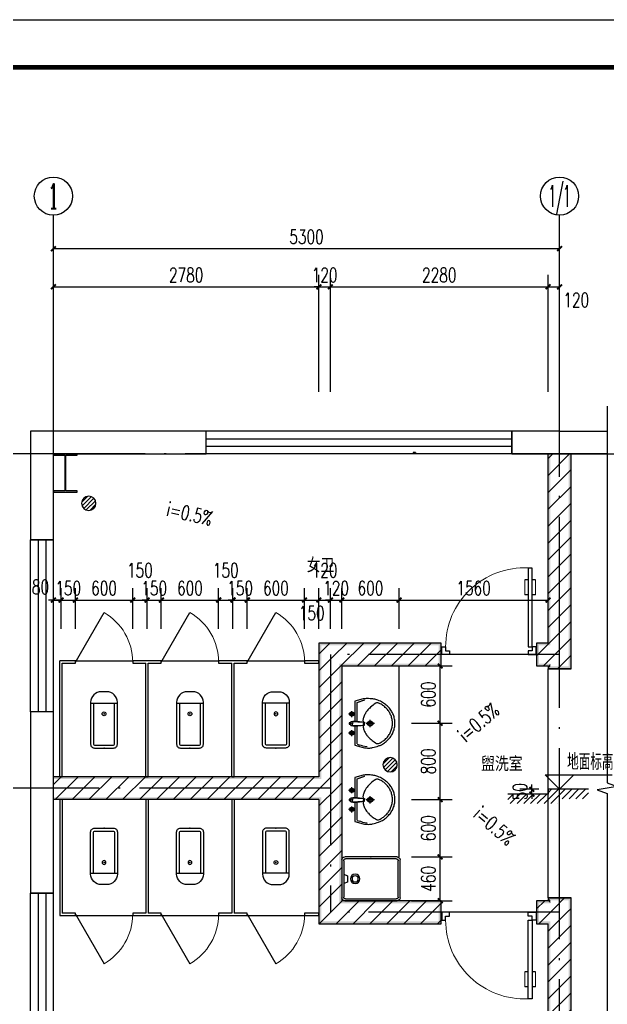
# Model space of a CAD drawing. Extents: x 170967 to 297117, y -33682 to 593582.
# Drawn here: x 256891 to 275350, y 67817 to 98752 of the extents above; entities that cross this region are included whole.
import ezdxf
from ezdxf.enums import TextEntityAlignment as Align

# ---------------------------------------------------------------- set-up
doc = ezdxf.new("R2010")
doc.units = 0
doc.header["$LTSCALE"] = 1000
doc.header["$MEASUREMENT"] = 0
doc.linetypes.add('DASH', pattern=[0.35, 0.25, -0.1])
doc.linetypes.add('DOTE', pattern=[2.42, 2, -0.2, 0.02, -0.2])
doc.layers.get('Defpoints').update_dxf_attribs({"color": 250})
for name, color, linetype in [('0 - 梁柱', 3, 'Continuous'), ('0-建筑立面', 255, 'Continuous'), ('AXIS', 171, 'Continuous'), ('AXIS_TEXT', 7, 'Continuous'), ('DIM_ELEV', 171, 'Continuous'), ('DIM_SYMB', 171, 'Continuous'), ('DOTE', 14, 'DOTE'), ('LATRINE', 6, 'Continuous'), ('LVTRY', 6, 'Continuous'), ('PUB_DIM', 171, 'Continuous'), ('PUB_HATCH', 8, 'Continuous'), ('PUB_TEXT', 7, 'Continuous'), ('PUB_WALL', 9, 'Continuous'), ('TK', 4, 'Continuous'), ('WALL', 9, 'Continuous'), ('WALL-PARAPET', 6, 'Continuous'), ('WINDOW', 140, 'Continuous'), ('填充', 8, 'Continuous')]:
    doc.layers.add(name, color=color, linetype=linetype)
doc.styles.add('_TCH_AXIS', font='COMPLEX', dxfattribs={"bigfont": 'GBCBIG'})
doc.styles.add('_TCH_DIM', font='SIMPLEX', dxfattribs={"bigfont": 'GBCBIG'})
doc.styles.add('_TCH_DIM_T3', font='SIMPLEX', dxfattribs={"width": 0.705882, "bigfont": 'GBCBIG'})
doc.styles.add('COMPLEX', font='COMPLEX')
doc.styles.add('宋体', font='', dxfattribs={"width": 0.8})
doc.styles.get('宋体').set_extended_font_data('SimSun')
doc.dimstyles.new('_TCH_ARCH&&50', dxfattribs={"dimtxt": 148.75, "dimasz": 50, "dimexe": 125, "dimexo": 150, "dimgap": 50, "dimtad": 1, "dimdec": 0, "dimzin": 0, "dimdsep": 46, "dimtxsty": '_TCH_DIM_T3', "dimblk": 'ARCHTICK', "dimcen": 0.09, "dimclrt": 7, "dimazin": 2, "dimtfac": 1, "dimtdec": 0, "dimtix": 1, "dimtmove": 2, "dimatfit": 3, "dimfxl": 0, "dimtolj": 1, "dimtzin": 0, "dimarcsym": 0})
pattern_1 = [(45, (0, 89.76), (-88.3884, 88.3884), [])]

# ---------------------------------------------------------------- blocks, each defined once
blk = doc.blocks.new('A$C670E4FA6')
at = {"layer": '0 - 梁柱'}
h = blk.add_hatch(color=256, dxfattribs=at)
h.paths.add_polyline_path([(125, 0), (0, 0), (0, 12), (120, 12), (120, 200), (125, 200)])
h.paths.add_polyline_path([(250, 0), (125, 0), (125, 200), (130, 200), (130, 12), (250, 12)])
h.paths.add_polyline_path([(250, 388), (130, 388), (130, 200), (125, 200), (125, 400), (250, 400)])
h.paths.add_polyline_path([(125, 200), (120, 200), (120, 388), (0, 388), (0, 400), (125, 400)])
blk.add_lwpolyline([(0, 400), (0, 388), (120, 388), (120, 12), (0, 12), (0, 0), (250, 0), (250, 12), (130, 12), (130, 388), (250, 388), (250, 400)], close=True, dxfattribs=at)
blk = doc.blocks.new('$TCHSYS$WIN2D')
for p, q in [((-0.5, 0.5), (0.5, 0.5)), ((-0.5, 0.5), (-0.5, -0.5)), ((0.5, 0.5), (0.5, -0.5)), ((0.5, 0.1667), (-0.5, 0.1667)), ((0.5, -0.1667), (-0.5, -0.1667)), ((-0.5, -0.5), (0.5, -0.5))]:
    blk.add_line(p, q)
blk = doc.blocks.new('_AXISO')
blk.add_circle((0, 0), 0.5)
at = {"layer": 'AXIS_TEXT', "style": 'COMPLEX', "width": 1.041667}
blk.add_attdef('A', text='', height=0.56, dxfattribs=at).set_placement((-0.25, -0.28), (0.25, -0.28), align=Align.FIT)
blk = doc.blocks.new('_ArchTick')
at = {"color": 0, "linetype": 'ByBlock', "const_width": 0.4}
blk.add_lwpolyline([(-0.5, -0.5), (0.5, 0.5)], dxfattribs=at)
blk = doc.blocks.new('*D360')
at = {"layer": 'AXIS', "color": 0, "lineweight": -2}
for p, q in [((2900, 10550), (2900, 12175)), ((8200, 10550), (8200, 12175)), ((2900, 12050), (8200, 12050))]:
    blk.add_line(p, q, dxfattribs=at)
at = {"layer": 'Defpoints', "color": 0}
for p in [(8200, 12050), (2900, 10400), (8200, 10400)]:
    blk.add_point(p, dxfattribs=at)
at = {"layer": 'AXIS', "color": 0, "lineweight": -2, "xscale": 50, "yscale": 50, "zscale": 50, "rotation": 180}
blk.add_blockref('_ArchTick', (2900, 12050), dxfattribs=at)
at = {"layer": 'AXIS', "color": 0, "lineweight": -2, "xscale": 50, "yscale": 50, "zscale": 50}
blk.add_blockref('_ArchTick', (8200, 12050), dxfattribs=at)
at = {"layer": 'AXIS', "color": 7, "insert": (5550, 12174), "char_height": 148.8, "attachment_point": 5, "style": '_TCH_DIM_T3'}
blk.add_mtext('\\A1;5300', dxfattribs=at)
blk = doc.blocks.new('$lvtry$00000192')
for p, q in [((-144, -84, 0), (-75, -83, 0)), ((-109, -118, 0), (-110, -49, 0)), ((-24, -72, 0), (-30, -109, 0)), ((-24, -72, 0), (0, -73, 0)), ((-24, -72, 0), (-17, -212, 0)), ((-23, -91, 0), (0, -91, 0)), ((24, -73, 0), (0, -73, 0)), ((23, -92, 0), (0, -91, 0)), ((24, -73, 0), (14, -212, 0)), ((24, -73, 0), (30, -110, 0)), ((75, -83, 0), (144, -82, 0)), ((110, -117, 0), (109, -48, 0)), ((-249, -114, 0), (-277, -200, 0)), ((-257, -192, 0), (-247, -166, 0)), ((-30, -114, 0), (-249, -114, 0)), ((-237, -138, 0), (-247, -166, 0)), ((-235, -138, 0), (-27, -138, 0)), ((-30, -109, 0), (-17, -212, 0)), ((30, -110, 0), (14, -212, 0)), ((26, -138, 0), (243, -138, 0)), ((256, -114, 0), (29, -114, 0)), ((243, -138, 0), (263, -192, 0)), ((243, -138, 0), (272, -216, 0)), ((283, -200, 0), (256, -114, 0)), ((-43, -272, 0), (43, -271, 0)), ((-18, -202, 0), (-1, -202, 0)), ((-17, -212, 0), (-1, -212, 0)), ((15, -203, 0), (-1, -202, 0)), ((14, -212, 0), (-1, -212, 0)), ((1, -314, 0), (0, -229, 0))]:
    blk.add_line(p, q)
for points in [[(-277, -200, 0.044851), (-282, -257, 0.06689), (-277, -296, 0.023023), (-257, -356, 0.044853), (-243, -386, 0.043799), (-215, -425, 0.044001), (-180, -459, 0.042834), (-139, -487, 0.043018), (-95, -507, 0.042273), (-47, -520, 0.042347), (2, -524, 0.04234), (52, -520, 0.042268), (100, -508, 0.043003), (144, -488, 0.042821), (185, -460, 0.043985), (220, -426, 0.043782), (249, -387, 0.044843), (273, -338, 0.059205), (283, -297, 0.030672), (287, -241, 0.04375), (283, -201, 0.001982), (283, -201, 0.000717), (283, -200)], [(-21, -200, 0.021783), (-40, -200, 0.043137), (-49, -201, 0.041783), (-92, -214, 0.044848), (-129, -233, 0.04131), (-155, -252, 0.026055), (-194, -290, 0.052783), (-228, -336, 0.159914), (-231, -349, 0.063485), (-229, -357, 0.0374), (-221, -373, 0.051256), (-198, -406, 0.043963), (-164, -440, 0.042872), (-127, -465, 0.042994), (-86, -483, 0.042296), (-43, -495, 0.042347), (2, -499, 0.042341), (47, -495, 0.042292), (91, -484, 0.04298), (132, -466, 0.042859), (169, -440, 0.043948), (202, -409, 0.046877), (227, -374, 0.041749), (235, -357, 0.059652), (238, -346, 0.177603), (234, -327, 0.063235), (189, -275, 0.024325), (146, -239, 0.043369), (120, -223, 0.042415), (76, -205, 0.050318), (38, -197, 0.034463), (33, -197, 0.015757), (19, -198, 0.015757)]]:
    blk.add_lwpolyline(points, format="xyb")
at = {"elevation": 0}
blk.add_lwpolyline([(-257, -192), (-264, -237), (-264, -241)], dxfattribs=at)
for centre, radius in [((-109, -83, 0), 23.8), ((-109, -83, 0), 14.2), ((110, -83, 0), 23.8), ((110, -83, 0), 14.2), ((0, -271, 0), 28.5), ((0, -271, 0), 19)]:
    blk.add_circle(centre, radius)
for centre, start, end in [((-1, -61, 0), 79.8328, 278.7823), ((1, -61, 0), 259.8328, 98.7823)]:
    blk.add_arc(centre, 6.83, start, end)
blk.add_point((0, -91, 0))
blk = doc.blocks.new('$DorLib2D$00000009')
for p, q in [((0.413, 0.905), (0.413, 0.081)), ((0.454, 0.905), (0.413, 0.905)), ((0.454, 0.081), (0.454, 0.905)), ((0.413, 0.782), (0.378, 0.782)), ((0.489, 0.782), (0.454, 0.782)), ((0.413, 0.624), (0.378, 0.624)), ((0.489, 0.624), (0.454, 0.624)), ((-0.494, 0.081), (-0.453, 0.081)), ((-0.494, -0.002), (-0.494, 0.081)), ((-0.453, 0.081), (-0.453, 0.039)), ((-0.453, 0.039), (-0.412, 0.039)), ((-0.412, 0.039), (-0.412, -0.002)), ((0.413, 0.081), (0.454, 0.081)), ((0.454, 0.039), (0.413, 0.039)), ((0.413, 0.039), (0.413, -0.002)), ((0.495, 0.081), (0.454, 0.081)), ((0.454, 0.081), (0.454, 0.039)), ((0.495, -0.002), (0.495, 0.081)), ((-0.494, -0.002), (-0.494, -0.002)), ((-0.412, -0.002), (-0.494, -0.002)), ((0.413, -0.002), (0.495, -0.002)), ((0.495, -0.002), (0.495, -0.002))]:
    blk.add_line(p, q)
at = {"lineweight": 13}
for p, q in [((0.378, 0.782), (0.378, 0.624)), ((0.489, 0.782), (0.489, 0.624))]:
    blk.add_line(p, q, dxfattribs=at)
blk.add_arc((0.372, 0.082), 0.825, 87.134, 180.0717, dxfattribs=at)
blk = doc.blocks.new('$TCHSYS$APDOOR2D')
blk.add_line((0.5, 0), (0, 0.866))
at = {"lineweight": 13}
blk.add_arc((0.5, 0), 1, 120, 180, dxfattribs=at)
blk = doc.blocks.new('$lvtry$00000200')
at = {"color": 0}
for p, q in [((-110, -40, 0), (-110, -470, 0)), ((100, -30, 0), (-100, -30, 0)), ((110, -470, 0), (110, -40, 0))]:
    blk.add_line(p, q, dxfattribs=at)
at = {"color": 0, "elevation": 0}
blk.add_lwpolyline([(100, 0), (-100, 0, 0.414214), (-140, -40), (-140, -480, 0.414214), (-30, -590), (30, -590, 0.414214), (140, -480), (140, -40, 0.414214)], format="xyb", close=True, dxfattribs=at)
blk.add_lwpolyline([(140, -470), (-140, -470)], dxfattribs=at)
at = {"color": 0}
blk.add_circle((0, -359, 0), 20, dxfattribs=at)
for centre, start, end in [((-100, -40, 0), 90, 180), ((100, -40, 0), 0, 90)]:
    blk.add_arc(centre, 10, start, end, dxfattribs=at)
for p in [(0, 0), (0, -359, 0)]:
    blk.add_point(p, dxfattribs=at)
blk = doc.blocks.new('$lvtry$00000135')
for p, q in [((-305, -430, 0), (-305, -30, 0)), ((-285, -420, 0), (-285, -40, 0)), ((-275, 0, 0), (275, 0, 0)), ((-265, -20, 0), (265, -20, 0)), ((285, -40, 0), (285, -420, 0)), ((305, -30, 0), (305, -430, 0)), ((285, -180, 0), (245, -198, 0)), ((245, -198, 0), (245, -263, 0)), ((245, -263, 0), (285, -280, 0)), ((275, -460, 0), (-275, -460, 0)), ((265, -440, 0), (-265, -440, 0))]:
    blk.add_line(p, q)
for radius in [50, 32.5]:
    blk.add_circle((165, -230, 0), radius)
for centre, radius, start, end in [((-275, -30, 0), 30, 90, 180), ((-265, -40, 0), 20, 90, 180), ((265, -40, 0), 20, 0, 90), ((275, -30, 0), 30, 0, 90), ((-275, -430, 0), 30, 180, 270), ((-265, -420, 0), 20, 180, 270), ((265, -420, 0), 20, 270, 0), ((275, -430, 0), 30, 270, 0)]:
    blk.add_arc(centre, radius, start, end)
blk.add_point((0, 0, 0))
blk = doc.blocks.new('*D387')
at = {"layer": 'AXIS', "color": 0, "lineweight": -2}
for p, q in [((2900, 10550), (2900, 11775)), ((5680, 10550), (5680, 11775)), ((2900, 11650), (5680, 11650))]:
    blk.add_line(p, q, dxfattribs=at)
at = {"layer": 'Defpoints', "color": 0}
for p in [(5680, 11650), (2900, 10400), (5680, 10400)]:
    blk.add_point(p, dxfattribs=at)
at = {"layer": 'AXIS', "color": 0, "lineweight": -2, "xscale": 50, "yscale": 50, "zscale": 50, "rotation": 180}
blk.add_blockref('_ArchTick', (2900, 11650), dxfattribs=at)
at = {"layer": 'AXIS', "color": 0, "lineweight": -2, "xscale": 50, "yscale": 50, "zscale": 50}
blk.add_blockref('_ArchTick', (5680, 11650), dxfattribs=at)
at = {"layer": 'AXIS', "color": 7, "insert": (4290, 11774), "char_height": 148.8, "attachment_point": 5, "style": '_TCH_DIM_T3'}
blk.add_mtext('\\A1;2780', dxfattribs=at)
blk = doc.blocks.new('*D388')
at = {"layer": 'AXIS', "color": 0, "lineweight": -2}
for p, q in [((5680, 10550), (5680, 11775)), ((5800, 10550), (5800, 11775)), ((5680, 11650), (5630, 11650)), ((5680, 11650), (5800, 11650)), ((5800, 11650), (5850, 11650))]:
    blk.add_line(p, q, dxfattribs=at)
at = {"layer": 'Defpoints', "color": 0}
for p in [(5800, 11650), (5680, 10400), (5800, 10400)]:
    blk.add_point(p, dxfattribs=at)
at = {"layer": 'AXIS', "color": 0, "lineweight": -2, "xscale": 50, "yscale": 50, "zscale": 50}
blk.add_blockref('_ArchTick', (5680, 11650), dxfattribs=at)
at = {"layer": 'AXIS', "color": 0, "lineweight": -2, "xscale": 50, "yscale": 50, "zscale": 50, "rotation": 180}
blk.add_blockref('_ArchTick', (5800, 11650), dxfattribs=at)
at = {"layer": 'AXIS', "color": 7, "insert": (5740, 11774), "char_height": 148.8, "attachment_point": 5, "style": '_TCH_DIM_T3'}
blk.add_mtext('\\A1;120', dxfattribs=at)
blk = doc.blocks.new('*D389')
at = {"layer": 'AXIS', "color": 0, "lineweight": -2}
for p, q in [((5800, 10550), (5800, 11775)), ((8080, 10550), (8080, 11775)), ((5800, 11650), (8080, 11650))]:
    blk.add_line(p, q, dxfattribs=at)
at = {"layer": 'Defpoints', "color": 0}
for p in [(8080, 11650), (5800, 10400), (8080, 10400)]:
    blk.add_point(p, dxfattribs=at)
at = {"layer": 'AXIS', "color": 0, "lineweight": -2, "xscale": 50, "yscale": 50, "zscale": 50, "rotation": 180}
blk.add_blockref('_ArchTick', (5800, 11650), dxfattribs=at)
at = {"layer": 'AXIS', "color": 0, "lineweight": -2, "xscale": 50, "yscale": 50, "zscale": 50}
blk.add_blockref('_ArchTick', (8080, 11650), dxfattribs=at)
at = {"layer": 'AXIS', "color": 7, "insert": (6940, 11774), "char_height": 148.8, "attachment_point": 5, "style": '_TCH_DIM_T3'}
blk.add_mtext('\\A1;2280', dxfattribs=at)
blk = doc.blocks.new('*D390')
at = {"layer": 'AXIS', "color": 0, "lineweight": -2}
for p, q in [((8080, 10550), (8080, 11775)), ((8200, 10550), (8200, 11775)), ((8080, 11650), (8200, 11650))]:
    blk.add_line(p, q, dxfattribs=at)
at = {"layer": 'Defpoints', "color": 0}
for p in [(8200, 11650), (8080, 10400), (8200, 10400)]:
    blk.add_point(p, dxfattribs=at)
at = {"layer": 'AXIS', "color": 0, "lineweight": -2, "xscale": 50, "yscale": 50, "zscale": 50, "rotation": 180}
blk.add_blockref('_ArchTick', (8080, 11650), dxfattribs=at)
at = {"layer": 'AXIS', "color": 0, "lineweight": -2, "xscale": 50, "yscale": 50, "zscale": 50}
blk.add_blockref('_ArchTick', (8200, 11650), dxfattribs=at)
at = {"layer": 'AXIS', "color": 7, "insert": (8375, 11512), "char_height": 148.8, "attachment_point": 5, "style": '_TCH_DIM_T3'}
blk.add_mtext('\\A1;120', dxfattribs=at)
blk = doc.blocks.new('*D391')
at = {"layer": 'Defpoints', "color": 0}
for p in [(8080, 8370), (6520, 7920), (8080, 7920)]:
    blk.add_point(p, dxfattribs=at)
at = {"layer": 'PUB_DIM', "color": 0, "lineweight": -2}
for p, q in [((6520, 8070), (6520, 8495)), ((8080, 8070), (8080, 8495)), ((6520, 8370), (8080, 8370))]:
    blk.add_line(p, q, dxfattribs=at)
at = {"layer": 'PUB_DIM', "color": 0, "lineweight": -2, "xscale": 50, "yscale": 50, "zscale": 50, "rotation": 180}
blk.add_blockref('_ArchTick', (6520, 8370), dxfattribs=at)
at = {"layer": 'PUB_DIM', "color": 0, "lineweight": -2, "xscale": 50, "yscale": 50, "zscale": 50}
blk.add_blockref('_ArchTick', (8080, 8370), dxfattribs=at)
at = {"layer": 'PUB_DIM', "color": 7, "insert": (7300, 8494), "char_height": 148.8, "attachment_point": 5, "style": '_TCH_DIM_T3'}
blk.add_mtext('\\A1;1560', dxfattribs=at)
blk = doc.blocks.new('*D392')
at = {"layer": 'Defpoints', "color": 0}
for p in [(6520, 8370), (5920, 7920), (6520, 7920)]:
    blk.add_point(p, dxfattribs=at)
at = {"layer": 'PUB_DIM', "color": 0, "lineweight": -2}
for p, q in [((5920, 8070), (5920, 8495)), ((6520, 8070), (6520, 8495)), ((5920, 8370), (6520, 8370))]:
    blk.add_line(p, q, dxfattribs=at)
at = {"layer": 'PUB_DIM', "color": 0, "lineweight": -2, "xscale": 50, "yscale": 50, "zscale": 50, "rotation": 180}
blk.add_blockref('_ArchTick', (5920, 8370), dxfattribs=at)
at = {"layer": 'PUB_DIM', "color": 0, "lineweight": -2, "xscale": 50, "yscale": 50, "zscale": 50}
blk.add_blockref('_ArchTick', (6520, 8370), dxfattribs=at)
at = {"layer": 'PUB_DIM', "color": 7, "insert": (6220, 8494), "char_height": 148.8, "attachment_point": 5, "style": '_TCH_DIM_T3'}
blk.add_mtext('\\A1;600', dxfattribs=at)
blk = doc.blocks.new('*D393')
at = {"layer": 'Defpoints', "color": 0}
for p in [(5920, 8370), (5800, 7920), (5920, 7920)]:
    blk.add_point(p, dxfattribs=at)
at = {"layer": 'PUB_DIM', "color": 0, "lineweight": -2}
for p, q in [((5800, 8070), (5800, 8495)), ((5920, 8070), (5920, 8495)), ((5800, 8370), (5750, 8370)), ((5800, 8370), (5920, 8370)), ((5920, 8370), (5970, 8370))]:
    blk.add_line(p, q, dxfattribs=at)
at = {"layer": 'PUB_DIM', "color": 0, "lineweight": -2, "xscale": 50, "yscale": 50, "zscale": 50}
blk.add_blockref('_ArchTick', (5800, 8370), dxfattribs=at)
at = {"layer": 'PUB_DIM', "color": 0, "lineweight": -2, "xscale": 50, "yscale": 50, "zscale": 50, "rotation": 180}
blk.add_blockref('_ArchTick', (5920, 8370), dxfattribs=at)
at = {"layer": 'PUB_DIM', "color": 7, "insert": (5860, 8494), "char_height": 148.8, "attachment_point": 5, "style": '_TCH_DIM_T3'}
blk.add_mtext('\\A1;120', dxfattribs=at)
blk = doc.blocks.new('*D394')
at = {"layer": 'Defpoints', "color": 0}
for p in [(5800, 8370), (5680, 7920), (5800, 7920)]:
    blk.add_point(p, dxfattribs=at)
at = {"layer": 'PUB_DIM', "color": 0, "lineweight": -2}
for p, q in [((5680, 8070), (5680, 8495)), ((5800, 8070), (5800, 8495)), ((5680, 8370), (5800, 8370))]:
    blk.add_line(p, q, dxfattribs=at)
at = {"layer": 'PUB_DIM', "color": 0, "lineweight": -2, "xscale": 50, "yscale": 50, "zscale": 50, "rotation": 180}
blk.add_blockref('_ArchTick', (5680, 8370), dxfattribs=at)
at = {"layer": 'PUB_DIM', "color": 0, "lineweight": -2, "xscale": 50, "yscale": 50, "zscale": 50}
blk.add_blockref('_ArchTick', (5800, 8370), dxfattribs=at)
at = {"layer": 'PUB_DIM', "color": 7, "insert": (5740, 8682), "char_height": 148.8, "attachment_point": 5, "style": '_TCH_DIM_T3'}
blk.add_mtext('\\A1;120', dxfattribs=at)
blk = doc.blocks.new('*D395')
at = {"layer": 'Defpoints', "color": 0}
for p in [(5680, 8370), (5530, 7920), (5680, 7920)]:
    blk.add_point(p, dxfattribs=at)
at = {"layer": 'PUB_DIM', "color": 0, "lineweight": -2}
for p, q in [((5530, 8070), (5530, 8495)), ((5680, 8070), (5680, 8495)), ((5530, 8370), (5680, 8370))]:
    blk.add_line(p, q, dxfattribs=at)
at = {"layer": 'PUB_DIM', "color": 0, "lineweight": -2, "xscale": 50, "yscale": 50, "zscale": 50, "rotation": 180}
blk.add_blockref('_ArchTick', (5530, 8370), dxfattribs=at)
at = {"layer": 'PUB_DIM', "color": 0, "lineweight": -2, "xscale": 50, "yscale": 50, "zscale": 50}
blk.add_blockref('_ArchTick', (5680, 8370), dxfattribs=at)
at = {"layer": 'PUB_DIM', "color": 7, "insert": (5605, 8232), "char_height": 148.8, "attachment_point": 5, "style": '_TCH_DIM_T3'}
blk.add_mtext('\\A1;150', dxfattribs=at)
blk = doc.blocks.new('*D396')
at = {"layer": 'Defpoints', "color": 0}
for p in [(5530, 8370), (4930, 7920), (5530, 7920)]:
    blk.add_point(p, dxfattribs=at)
at = {"layer": 'PUB_DIM', "color": 0, "lineweight": -2}
for p, q in [((4930, 8070), (4930, 8495)), ((5530, 8070), (5530, 8495)), ((4930, 8370), (5530, 8370))]:
    blk.add_line(p, q, dxfattribs=at)
at = {"layer": 'PUB_DIM', "color": 0, "lineweight": -2, "xscale": 50, "yscale": 50, "zscale": 50, "rotation": 180}
blk.add_blockref('_ArchTick', (4930, 8370), dxfattribs=at)
at = {"layer": 'PUB_DIM', "color": 0, "lineweight": -2, "xscale": 50, "yscale": 50, "zscale": 50}
blk.add_blockref('_ArchTick', (5530, 8370), dxfattribs=at)
at = {"layer": 'PUB_DIM', "color": 7, "insert": (5230, 8494), "char_height": 148.8, "attachment_point": 5, "style": '_TCH_DIM_T3'}
blk.add_mtext('\\A1;600', dxfattribs=at)
blk = doc.blocks.new('*D397')
at = {"layer": 'Defpoints', "color": 0}
for p in [(4930, 8370), (4780, 7920), (4930, 7920)]:
    blk.add_point(p, dxfattribs=at)
at = {"layer": 'PUB_DIM', "color": 0, "lineweight": -2}
for p, q in [((4780, 8070), (4780, 8495)), ((4930, 8070), (4930, 8495)), ((4780, 8370), (4730, 8370)), ((4780, 8370), (4930, 8370)), ((4930, 8370), (4980, 8370))]:
    blk.add_line(p, q, dxfattribs=at)
at = {"layer": 'PUB_DIM', "color": 0, "lineweight": -2, "xscale": 50, "yscale": 50, "zscale": 50}
blk.add_blockref('_ArchTick', (4780, 8370), dxfattribs=at)
at = {"layer": 'PUB_DIM', "color": 0, "lineweight": -2, "xscale": 50, "yscale": 50, "zscale": 50, "rotation": 180}
blk.add_blockref('_ArchTick', (4930, 8370), dxfattribs=at)
at = {"layer": 'PUB_DIM', "color": 7, "insert": (4855, 8494), "char_height": 148.8, "attachment_point": 5, "style": '_TCH_DIM_T3'}
blk.add_mtext('\\A1;150', dxfattribs=at)
blk = doc.blocks.new('*D398')
at = {"layer": 'Defpoints', "color": 0}
for p in [(4780, 8370), (4630, 7920), (4780, 7920)]:
    blk.add_point(p, dxfattribs=at)
at = {"layer": 'PUB_DIM', "color": 0, "lineweight": -2}
for p, q in [((4630, 8070), (4630, 8495)), ((4780, 8070), (4780, 8495)), ((4630, 8370), (4780, 8370))]:
    blk.add_line(p, q, dxfattribs=at)
at = {"layer": 'PUB_DIM', "color": 0, "lineweight": -2, "xscale": 50, "yscale": 50, "zscale": 50, "rotation": 180}
blk.add_blockref('_ArchTick', (4630, 8370), dxfattribs=at)
at = {"layer": 'PUB_DIM', "color": 0, "lineweight": -2, "xscale": 50, "yscale": 50, "zscale": 50}
blk.add_blockref('_ArchTick', (4780, 8370), dxfattribs=at)
at = {"layer": 'PUB_DIM', "color": 7, "insert": (4705, 8682), "char_height": 148.8, "attachment_point": 5, "style": '_TCH_DIM_T3'}
blk.add_mtext('\\A1;150', dxfattribs=at)
blk = doc.blocks.new('*D399')
at = {"layer": 'Defpoints', "color": 0}
for p in [(4630, 8370), (4030, 7920), (4630, 7920)]:
    blk.add_point(p, dxfattribs=at)
at = {"layer": 'PUB_DIM', "color": 0, "lineweight": -2}
for p, q in [((4030, 8070), (4030, 8495)), ((4630, 8070), (4630, 8495)), ((4030, 8370), (4630, 8370))]:
    blk.add_line(p, q, dxfattribs=at)
at = {"layer": 'PUB_DIM', "color": 0, "lineweight": -2, "xscale": 50, "yscale": 50, "zscale": 50, "rotation": 180}
blk.add_blockref('_ArchTick', (4030, 8370), dxfattribs=at)
at = {"layer": 'PUB_DIM', "color": 0, "lineweight": -2, "xscale": 50, "yscale": 50, "zscale": 50}
blk.add_blockref('_ArchTick', (4630, 8370), dxfattribs=at)
at = {"layer": 'PUB_DIM', "color": 7, "insert": (4330, 8494), "char_height": 148.8, "attachment_point": 5, "style": '_TCH_DIM_T3'}
blk.add_mtext('\\A1;600', dxfattribs=at)
blk = doc.blocks.new('*D400')
at = {"layer": 'Defpoints', "color": 0}
for p in [(4030, 8370), (3880, 7920), (4030, 7920)]:
    blk.add_point(p, dxfattribs=at)
at = {"layer": 'PUB_DIM', "color": 0, "lineweight": -2}
for p, q in [((3880, 8070), (3880, 8495)), ((4030, 8070), (4030, 8495)), ((3880, 8370), (3830, 8370)), ((3880, 8370), (4030, 8370)), ((4030, 8370), (4080, 8370))]:
    blk.add_line(p, q, dxfattribs=at)
at = {"layer": 'PUB_DIM', "color": 0, "lineweight": -2, "xscale": 50, "yscale": 50, "zscale": 50}
blk.add_blockref('_ArchTick', (3880, 8370), dxfattribs=at)
at = {"layer": 'PUB_DIM', "color": 0, "lineweight": -2, "xscale": 50, "yscale": 50, "zscale": 50, "rotation": 180}
blk.add_blockref('_ArchTick', (4030, 8370), dxfattribs=at)
at = {"layer": 'PUB_DIM', "color": 7, "insert": (3955, 8494), "char_height": 148.8, "attachment_point": 5, "style": '_TCH_DIM_T3'}
blk.add_mtext('\\A1;150', dxfattribs=at)
blk = doc.blocks.new('*D401')
at = {"layer": 'Defpoints', "color": 0}
for p in [(3880, 8370), (3730, 7920), (3880, 7920)]:
    blk.add_point(p, dxfattribs=at)
at = {"layer": 'PUB_DIM', "color": 0, "lineweight": -2}
for p, q in [((3730, 8070), (3730, 8495)), ((3880, 8070), (3880, 8495)), ((3730, 8370), (3880, 8370))]:
    blk.add_line(p, q, dxfattribs=at)
at = {"layer": 'PUB_DIM', "color": 0, "lineweight": -2, "xscale": 50, "yscale": 50, "zscale": 50, "rotation": 180}
blk.add_blockref('_ArchTick', (3730, 8370), dxfattribs=at)
at = {"layer": 'PUB_DIM', "color": 0, "lineweight": -2, "xscale": 50, "yscale": 50, "zscale": 50}
blk.add_blockref('_ArchTick', (3880, 8370), dxfattribs=at)
at = {"layer": 'PUB_DIM', "color": 7, "insert": (3805, 8682), "char_height": 148.8, "attachment_point": 5, "style": '_TCH_DIM_T3'}
blk.add_mtext('\\A1;150', dxfattribs=at)
blk = doc.blocks.new('*D402')
at = {"layer": 'Defpoints', "color": 0}
for p in [(3730, 8370), (3130, 7920), (3730, 7920)]:
    blk.add_point(p, dxfattribs=at)
at = {"layer": 'PUB_DIM', "color": 0, "lineweight": -2}
for p, q in [((3130, 8070), (3130, 8495)), ((3730, 8070), (3730, 8495)), ((3130, 8370), (3730, 8370))]:
    blk.add_line(p, q, dxfattribs=at)
at = {"layer": 'PUB_DIM', "color": 0, "lineweight": -2, "xscale": 50, "yscale": 50, "zscale": 50, "rotation": 180}
blk.add_blockref('_ArchTick', (3130, 8370), dxfattribs=at)
at = {"layer": 'PUB_DIM', "color": 0, "lineweight": -2, "xscale": 50, "yscale": 50, "zscale": 50}
blk.add_blockref('_ArchTick', (3730, 8370), dxfattribs=at)
at = {"layer": 'PUB_DIM', "color": 7, "insert": (3430, 8494), "char_height": 148.8, "attachment_point": 5, "style": '_TCH_DIM_T3'}
blk.add_mtext('\\A1;600', dxfattribs=at)
blk = doc.blocks.new('*D403')
at = {"layer": 'Defpoints', "color": 0}
for p in [(3130, 8370), (2980, 7920), (3130, 7920)]:
    blk.add_point(p, dxfattribs=at)
at = {"layer": 'PUB_DIM', "color": 0, "lineweight": -2}
for p, q in [((2980, 8070), (2980, 8495)), ((3130, 8070), (3130, 8495)), ((2980, 8370), (2930, 8370)), ((2980, 8370), (3130, 8370)), ((3130, 8370), (3180, 8370))]:
    blk.add_line(p, q, dxfattribs=at)
at = {"layer": 'PUB_DIM', "color": 0, "lineweight": -2, "xscale": 50, "yscale": 50, "zscale": 50}
blk.add_blockref('_ArchTick', (2980, 8370), dxfattribs=at)
at = {"layer": 'PUB_DIM', "color": 0, "lineweight": -2, "xscale": 50, "yscale": 50, "zscale": 50, "rotation": 180}
blk.add_blockref('_ArchTick', (3130, 8370), dxfattribs=at)
at = {"layer": 'PUB_DIM', "color": 7, "insert": (3055, 8494), "char_height": 148.8, "attachment_point": 5, "style": '_TCH_DIM_T3'}
blk.add_mtext('\\A1;150', dxfattribs=at)
blk = doc.blocks.new('*D404')
at = {"layer": 'Defpoints', "color": 0}
for p in [(2980, 8370), (2900, 7920), (2980, 7920)]:
    blk.add_point(p, dxfattribs=at)
at = {"layer": 'PUB_DIM', "color": 0, "lineweight": -2}
for p, q in [((2900, 8070), (2900, 8495)), ((2980, 8070), (2980, 8495)), ((2900, 8370), (2850, 8370)), ((2900, 8370), (2980, 8370)), ((2980, 8370), (3030, 8370))]:
    blk.add_line(p, q, dxfattribs=at)
at = {"layer": 'PUB_DIM', "color": 0, "lineweight": -2, "xscale": 50, "yscale": 50, "zscale": 50}
blk.add_blockref('_ArchTick', (2900, 8370), dxfattribs=at)
at = {"layer": 'PUB_DIM', "color": 0, "lineweight": -2, "xscale": 50, "yscale": 50, "zscale": 50, "rotation": 180}
blk.add_blockref('_ArchTick', (2980, 8370), dxfattribs=at)
at = {"layer": 'PUB_DIM', "color": 7, "insert": (2765, 8507), "char_height": 148.8, "attachment_point": 5, "style": '_TCH_DIM_T3'}
blk.add_mtext('\\A1;80', dxfattribs=at)
blk = doc.blocks.new('*D405')
at = {"layer": 'Defpoints', "color": 0}
for p in [(6500, 5680), (6950, 5680), (6500, 5220)]:
    blk.add_point(p, dxfattribs=at)
at = {"layer": 'PUB_DIM', "color": 0, "lineweight": -2}
for p, q in [((6650, 5680), (7075, 5680)), ((6950, 5220), (6950, 5680)), ((6650, 5220), (7075, 5220))]:
    blk.add_line(p, q, dxfattribs=at)
at = {"layer": 'PUB_DIM', "color": 0, "lineweight": -2, "xscale": 50, "yscale": 50, "zscale": 50}
for p, rotation in [((6950, 5680), 90), ((6950, 5220), 270)]:
    blk.add_blockref('_ArchTick', p, dxfattribs=dict(at, rotation=rotation))
at = {"layer": 'PUB_DIM', "color": 7, "insert": (6826, 5450), "char_height": 148.8, "attachment_point": 5, "rotation": 90, "style": '_TCH_DIM_T3'}
blk.add_mtext('\\A1;460', dxfattribs=at)
blk = doc.blocks.new('*D406')
at = {"layer": 'Defpoints', "color": 0}
for p in [(6500, 6280), (6950, 6280), (6500, 5680)]:
    blk.add_point(p, dxfattribs=at)
at = {"layer": 'PUB_DIM', "color": 0, "lineweight": -2}
for p, q in [((6650, 6280), (7075, 6280)), ((6950, 5680), (6950, 6280)), ((6650, 5680), (7075, 5680))]:
    blk.add_line(p, q, dxfattribs=at)
at = {"layer": 'PUB_DIM', "color": 0, "lineweight": -2, "xscale": 50, "yscale": 50, "zscale": 50}
for p, rotation in [((6950, 6280), 90), ((6950, 5680), 270)]:
    blk.add_blockref('_ArchTick', p, dxfattribs=dict(at, rotation=rotation))
at = {"layer": 'PUB_DIM', "color": 7, "insert": (6826, 5980), "char_height": 148.8, "attachment_point": 5, "rotation": 90, "style": '_TCH_DIM_T3'}
blk.add_mtext('\\A1;600', dxfattribs=at)
blk = doc.blocks.new('*D407')
at = {"layer": 'Defpoints', "color": 0}
for p in [(6500, 7080), (6950, 7080), (6500, 6280)]:
    blk.add_point(p, dxfattribs=at)
at = {"layer": 'PUB_DIM', "color": 0, "lineweight": -2}
for p, q in [((6650, 7080), (7075, 7080)), ((6950, 6280), (6950, 7080)), ((6650, 6280), (7075, 6280))]:
    blk.add_line(p, q, dxfattribs=at)
at = {"layer": 'PUB_DIM', "color": 0, "lineweight": -2, "xscale": 50, "yscale": 50, "zscale": 50}
for p, rotation in [((6950, 7080), 90), ((6950, 6280), 270)]:
    blk.add_blockref('_ArchTick', p, dxfattribs=dict(at, rotation=rotation))
at = {"layer": 'PUB_DIM', "color": 7, "insert": (6826, 6680), "char_height": 148.8, "attachment_point": 5, "rotation": 90, "style": '_TCH_DIM_T3'}
blk.add_mtext('\\A1;800', dxfattribs=at)
blk = doc.blocks.new('*D408')
at = {"layer": 'Defpoints', "color": 0}
for p in [(6500, 7680), (6950, 7680), (6500, 7080)]:
    blk.add_point(p, dxfattribs=at)
at = {"layer": 'PUB_DIM', "color": 0, "lineweight": -2}
for p, q in [((6650, 7680), (7075, 7680)), ((6950, 7080), (6950, 7680)), ((6650, 7080), (7075, 7080))]:
    blk.add_line(p, q, dxfattribs=at)
at = {"layer": 'PUB_DIM', "color": 0, "lineweight": -2, "xscale": 50, "yscale": 50, "zscale": 50}
for p, rotation in [((6950, 7680), 90), ((6950, 7080), 270)]:
    blk.add_blockref('_ArchTick', p, dxfattribs=dict(at, rotation=rotation))
at = {"layer": 'PUB_DIM', "color": 7, "insert": (6826, 7380), "char_height": 148.8, "attachment_point": 5, "rotation": 90, "style": '_TCH_DIM_T3'}
blk.add_mtext('\\A1;600', dxfattribs=at)
blk = doc.blocks.new('*D409')
at = {"layer": 'Defpoints', "color": 0}
for p in [(7910, 6388), (8133, 6388), (8133, 6338)]:
    blk.add_point(p, dxfattribs=at)
at = {"layer": 'PUB_DIM', "color": 0, "lineweight": -2}
for p, q in [((7910, 6388), (7910, 6438)), ((7983, 6388), (7785, 6388)), ((7983, 6338), (7785, 6338)), ((7910, 6338), (7910, 6388)), ((7910, 6338), (7910, 6288))]:
    blk.add_line(p, q, dxfattribs=at)
at = {"layer": 'PUB_DIM', "color": 0, "lineweight": -2, "xscale": 50, "yscale": 50, "zscale": 50}
for p, rotation in [((7910, 6388), 270), ((7910, 6338), 90)]:
    blk.add_blockref('_ArchTick', p, dxfattribs=dict(at, rotation=rotation))
at = {"layer": 'PUB_DIM', "color": 7, "insert": (7786, 6363), "char_height": 148.8, "attachment_point": 5, "rotation": 90, "style": '_TCH_DIM_T3'}
blk.add_mtext('\\A1;50', dxfattribs=at)
blk = doc.blocks.new('$lvtry$00000013')
at = {"color": 0}
for p, q in [((-74, 11), (-11, 74)), ((-70, -27), (27, 70)), ((-53, -53), (53, 53)), ((-27, -70), (70, 27)), ((11, -74), (74, -11))]:
    blk.add_line(p, q, dxfattribs=at)
blk.add_circle((0, 0), 75)
blk = doc.blocks.new('GeYuanFrame_50425478', base_point=(20.09, 4.53))
at = {"layer": 'TK'}
blk.add_lwpolyline([(20.09, 4.53), (20.09, 598.53), (861.09, 598.53), (861.09, 4.53)], close=True, dxfattribs=at)
at = {"layer": 'TK', "const_width": 1}
blk.add_lwpolyline([(45.09, 588.53), (851.09, 588.53), (851.09, 14.53), (45.09, 14.53)], close=True, dxfattribs=at)
blk = doc.blocks.new('A$C026953A9')
at = {"layer": 'PUB_HATCH'}
h = blk.add_hatch(dxfattribs=at)
h.set_pattern_fill('普通砖', color=256, scale=50, style=0)
h.set_pattern_definition(pattern_1)
h.paths.add_polyline_path([(8160, 7800), (8320, 7800), (8320, 9900), (8080, 9900), (8080, 7920), (8105, 7895)])
h = blk.add_hatch(dxfattribs=at)
h.set_pattern_fill('普通砖', color=256, scale=50, style=0)
h.set_pattern_definition(pattern_1)
h.paths.add_polyline_path([(5920, 7680), (5680, 7920), (5680, 6520), (5705, 6495), (5760, 6400), (5920, 6400)])
h = blk.add_hatch(dxfattribs=at)
h.set_pattern_fill('普通砖', color=256, scale=50, style=0)
h.set_pattern_definition(pattern_1)
h.paths.add_polyline_path([(5680, 7920), (5920, 7680), (6960, 7680), (6960, 7920)])
h = blk.add_hatch(dxfattribs=at)
h.set_pattern_fill('普通砖', color=256, scale=50, style=0)
h.set_pattern_definition(pattern_1)
h.paths.add_polyline_path([(8105, 7895), (8080, 7920), (7960, 7920), (7960, 7680), (8080, 7680), (8105, 7705), (8160, 7800)])
h = blk.add_hatch(dxfattribs=at)
h.set_pattern_fill('普通砖', color=256, scale=50, style=0)
h.set_pattern_definition(pattern_1)
h.paths.add_polyline_path([(8105, 7705), (8080, 7680), (8080, 7650), (8320, 7650), (8320, 7800), (8160, 7800)])
h = blk.add_hatch(dxfattribs=at)
h.set_pattern_fill('普通砖', color=256, scale=50, style=0)
h.set_pattern_definition(pattern_1)
h.paths.add_polyline_path([(5760, 6400), (5705, 6495), (5680, 6520), (2900, 6520), (2900, 6280), (5680, 6280), (5705, 6305)])
h = blk.add_hatch(dxfattribs=at)
h.set_pattern_fill('普通砖', color=256, scale=50, style=0)
h.set_pattern_definition(pattern_1)
h.paths.add_polyline_path([(5760, 6400), (5705, 6305), (5680, 6280), (5680, 4980), (5920, 5220), (5920, 6400)])
h = blk.add_hatch(dxfattribs=at)
h.set_pattern_fill('普通砖', color=256, scale=50, style=0)
h.set_pattern_definition(pattern_1)
h.paths.add_polyline_path([(5920, 5220), (5680, 4980), (6960, 4980), (6960, 5220)])
h = blk.add_hatch(dxfattribs=at)
h.set_pattern_fill('普通砖', color=256, scale=50, style=0)
h.set_pattern_definition(pattern_1)
h.paths.add_polyline_path([(8105, 5195), (8080, 5220), (7960, 5220), (7960, 4980), (8080, 4980), (8105, 5005), (8160, 5100)])
h = blk.add_hatch(dxfattribs=at)
h.set_pattern_fill('普通砖', color=256, scale=50, style=0)
h.set_pattern_definition(pattern_1)
h.paths.add_polyline_path([(8160, 5100), (8320, 5100), (8320, 5250), (8080, 5250), (8080, 5220), (8105, 5195)])
h = blk.add_hatch(dxfattribs=at)
h.set_pattern_fill('普通砖', color=256, scale=50, style=0)
h.set_pattern_definition(pattern_1)
h.paths.add_polyline_path([(8080, 3020), (8320, 3020), (8320, 5100), (8160, 5100), (8105, 5005), (8080, 4980)])
at = {"layer": 'PUB_WALL'}
for points in [[(8080, 7920), (8080, 9900), (8105, 9900), (8105, 7895)], [(8320, 7800), (8320, 9900), (8295, 9900), (8295, 7800)], [(5680, 7920), (5680, 6520), (5705, 6495), (5705, 7895)], [(6960, 7920), (5680, 7920), (5705, 7895), (6935, 7895)], [(6960, 7680), (6960, 7920), (6935, 7895), (6935, 7705)], [(8080, 7920), (7960, 7920), (7985, 7895), (8105, 7895)], [(7960, 7920), (7960, 7680), (7985, 7705), (7985, 7895)], [(8320, 7650), (8320, 7800), (8295, 7800), (8295, 7675)], [(5920, 7680), (5920, 6400), (5895, 6400), (5895, 7705)], [(5920, 7680), (6960, 7680), (6935, 7705), (5895, 7705)], [(7960, 7680), (8080, 7680), (8105, 7705), (7985, 7705)], [(8080, 7680), (8080, 7650), (8105, 7675), (8105, 7705)], [(8080, 7650), (8320, 7650), (8295, 7675), (8105, 7675)], [(5680, 6520), (2900, 6520), (2900, 6495), (5705, 6495)], [(5920, 6400), (5920, 5220), (5895, 5195), (5895, 6400)], [(5680, 6280), (2900, 6280), (2900, 6305), (5705, 6305)], [(5680, 6280), (5680, 4980), (5705, 5005), (5705, 6305)], [(6960, 5220), (5920, 5220), (5895, 5195), (6935, 5195)], [(6960, 4980), (6960, 5220), (6935, 5195), (6935, 5005)], [(8080, 5220), (7960, 5220), (7985, 5195), (8105, 5195)], [(7960, 5220), (7960, 4980), (7985, 5005), (7985, 5195)], [(8320, 5250), (8080, 5250), (8105, 5225), (8295, 5225)], [(8080, 5250), (8080, 5220), (8105, 5195), (8105, 5225)], [(8320, 5100), (8320, 5250), (8295, 5225), (8295, 5100)], [(8295, 3020), (8320, 3020), (8320, 5100), (8295, 5100)], [(5680, 4980), (6960, 4980), (6935, 5005), (5705, 5005)], [(7960, 4980), (8080, 4980), (8105, 5005), (7985, 5005)], [(8080, 3020), (8105, 3020), (8105, 5005), (8080, 4980)]]:
    blk.add_hatch(color=256, dxfattribs=at).paths.add_polyline_path(points)
at = {"layer": '填充'}
h = blk.add_hatch(dxfattribs=at)
h.set_pattern_fill('普通砖', color=256, scale=20)
h.set_pattern_definition([(45, (-891045.234, -1132255.044), (-35.3553532, 35.3553532), [])])
h.paths.add_polyline_path([(7656.8, 6338.3), (8080, 6338.3), (8080, 6388.3), (8502.6, 6388.3), (8502.6, 6288.3), (8180, 6288.3), (8180, 6238.3), (7656.8, 6238.3)])
at = {"layer": 'AXIS'}
for p, q in [((2900, 10400), (2900, 12400)), ((8200, 10400), (8200, 12400)), ((8700, 9900), (10700, 9900))]:
    blk.add_line(p, q, dxfattribs=at)
at = {"layer": 'DIM_ELEV'}
for p, q in [((8200, 6388.3), (8050, 6538.3)), ((8050, 6538.3), (8752, 6538.3)), ((8200, 6388.3), (8350, 6538.3))]:
    blk.add_line(p, q, dxfattribs=at)
at = {"layer": 'DIM_SYMB'}
blk.add_lwpolyline([(8700, 10400), (8700, 6456.2), (8805, 6418), (8595, 6381), (8700, 6343.7), (8700, 2400)], dxfattribs=at)
for points in [[(4829, 9030.6, 0, 0, 0), (3937.6, 9230.9, 40, 0, 0), (3791.3, 9263.8, 0, 0, 0)], [(7768.9, 7283.4, 0, 0, 0), (7232, 6815.9, 40, 0, 0), (7118.9, 6717.4, 0, 0, 0)], [(7768.9, 5616.6, 0, 0, 0), (7232, 6084.1, 40, 0, 0), (7118.9, 6182.6, 0, 0, 0)]]:
    blk.add_lwpolyline(points, format="xyseb", dxfattribs=at)
at = {"layer": 'DOTE'}
for p, q in [((2900, 2400), (2900, 10400)), ((8200, 2400, -900), (8200, 10400, -900)), ((8700, 9900), (2400, 9900)), ((5800, 7800, -1800), (5800, 5100, -1800)), ((8200, 7800, -1800), (5800, 7800, -1800)), ((5800, 6400), (2400, 6400)), ((8200, 5100, -1800), (5800, 5100, -1800))]:
    blk.add_line(p, q, dxfattribs=at)
at = {"layer": 'LATRINE'}
for p, q in [((6667.5, 9914.2), (6667.5, 9900)), ((6692.5, 9914.2), (6667.5, 9914.2)), ((6692.5, 9900), (6667.5, 9900)), ((6692.5, 9914.2), (6692.5, 9900))]:
    blk.add_line(p, q, dxfattribs=at)
at = {"layer": 'LVTRY'}
for p, q in [((3130, 7732.5), (2967.5, 7732.5)), ((2967.5, 6520), (2967.5, 7732.5)), ((2992.5, 7707.5), (3130, 7707.5)), ((2992.5, 6520), (2992.5, 7707.5)), ((3130, 7707.5), (3130, 7732.5)), ((3130, 7732.5, -1400), (3730, 7732.5, -1400)), ((3880, 7732.5), (3730, 7732.5)), ((3730, 7732.5), (3730, 7707.5)), ((3730, 7707.5), (3867.5, 7707.5)), ((3867.5, 6520), (3867.5, 7707.5)), ((4030, 7732.5), (3880, 7732.5)), ((3892.5, 6520), (3892.5, 7707.5)), ((3892.5, 7707.5), (4030, 7707.5)), ((4030, 7707.5), (4030, 7732.5)), ((4030, 7732.5, -1400), (4630, 7732.5, -1400)), ((4780, 7732.5), (4630, 7732.5)), ((4630, 7732.5), (4630, 7707.5)), ((4630, 7707.5), (4767.5, 7707.5)), ((4767.5, 6520), (4767.5, 7707.5)), ((4930, 7732.5), (4780, 7732.5)), ((4792.5, 6520), (4792.5, 7707.5)), ((4792.5, 7707.5), (4930, 7707.5)), ((4930, 7707.5), (4930, 7732.5)), ((4930, 7732.5, -1400), (5530, 7732.5, -1400)), ((5680, 7732.5), (5530, 7732.5)), ((5530, 7732.5), (5530, 7707.5)), ((5530, 7707.5), (5680, 7707.5)), ((5680, 7707.5), (5680, 7732.5)), ((6520, 5680, -1800), (6520, 7680, -1800)), ((2967.5, 6520), (2992.5, 6520)), ((3867.5, 6520), (3892.5, 6520)), ((4767.5, 6520), (4792.5, 6520)), ((2967.5, 6280), (2967.5, 5067.5)), ((2992.5, 6280), (2967.5, 6280)), ((2992.5, 6280), (2992.5, 5092.5)), ((3867.5, 6280), (3867.5, 5092.5)), ((3892.5, 6280), (3867.5, 6280)), ((3892.5, 6280), (3892.5, 5092.5)), ((4767.5, 6280), (4767.5, 5092.5)), ((4792.5, 6280), (4767.5, 6280)), ((4792.5, 6280), (4792.5, 5092.5)), ((2967.5, 5067.5), (3130, 5067.5)), ((3130, 5092.5), (2992.5, 5092.5)), ((3130, 5067.5), (3130, 5092.5)), ((3130, 5067.5, -1400), (3730, 5067.5, -1400)), ((3867.5, 5092.5), (3730, 5092.5)), ((3730, 5092.5), (3730, 5067.5)), ((3730, 5067.5), (3880, 5067.5)), ((3880, 5067.5), (4030, 5067.5)), ((4030, 5092.5), (3892.5, 5092.5)), ((4030, 5067.5), (4030, 5092.5)), ((4030, 5067.5, -1400), (4630, 5067.5, -1400)), ((4767.5, 5092.5), (4630, 5092.5)), ((4630, 5092.5), (4630, 5067.5)), ((4630, 5067.5), (4780, 5067.5)), ((4780, 5067.5), (4930, 5067.5)), ((4930, 5092.5), (4792.5, 5092.5)), ((4930, 5067.5), (4930, 5092.5)), ((4930, 5067.5, -1400), (5530, 5067.5, -1400)), ((5680, 5092.5), (5530, 5092.5)), ((5530, 5092.5), (5530, 5067.5)), ((5530, 5067.5), (5680, 5067.5)), ((5680, 5067.5), (5680, 5092.5))]:
    blk.add_line(p, q, dxfattribs=at)
at = {"layer": 'WALL'}
for p, q in [((8080, 7920), (8080, 9900)), ((8320, 7800), (8320, 9900)), ((5680, 7920), (5680, 6520)), ((6960, 7920), (5680, 7920)), ((6960, 7680), (6960, 7920)), ((8080, 7920), (7960, 7920)), ((7960, 7920), (7960, 7680)), ((8320, 7650), (8320, 7800)), ((5920, 7680), (5920, 6400)), ((5920, 7680), (6960, 7680)), ((7960, 7680), (8080, 7680)), ((8080, 7680), (8080, 7650)), ((8080, 7650), (8320, 7650)), ((5680, 6520), (2900, 6520)), ((5920, 6400), (5920, 5220)), ((5680, 6280), (2900, 6280)), ((5680, 6280), (5680, 4980)), ((6960, 5220), (5920, 5220)), ((6960, 4980), (6960, 5220)), ((8080, 5220), (7960, 5220)), ((7960, 5220), (7960, 4980)), ((8320, 5250), (8080, 5250)), ((8080, 5250), (8080, 5220)), ((8320, 5100), (8320, 5250)), ((8320, 3020), (8320, 5100)), ((5680, 4980), (6960, 4980)), ((7960, 4980), (8080, 4980)), ((8080, 3020), (8080, 4980))]:
    blk.add_line(p, q, dxfattribs=at)
at = {"layer": 'WALL-PARAPET'}
for p, q in [((4500, 10140), (2660, 10140)), ((2660, 10140), (2660, 9000)), ((4500, 9900), (4500, 10140)), ((8200, 10140), (7700, 10140)), ((7700, 10140), (7700, 9900)), ((8200, 10140), (8700, 10140)), ((8700, 10140), (8700, 9900)), ((2900, 9900), (4500, 9900)), ((2900, 9000), (2900, 9900)), ((7700, 9900), (8200, 9900)), ((8200, 9900), (8700, 9900)), ((2660, 9000), (2900, 9000)), ((2900, 7200), (2660, 7200)), ((2660, 7200), (2660, 6400)), ((2900, 6400), (2900, 7200)), ((2660, 6400), (2660, 5300)), ((2900, 5300), (2900, 6400)), ((2660, 5300), (2900, 5300))]:
    blk.add_line(p, q, dxfattribs=at)
at = {"layer": 'WINDOW', "linetype": 'DASH'}
for p, q in [((8320, 7650), (8080, 7650)), ((8080, 5250), (8320, 5250))]:
    blk.add_line(p, q, dxfattribs=at)
at = {"layer": 'WINDOW'}
blk.add_line((8080, 5250, -1800), (8080, 7650, -1800), dxfattribs=at)
at = {"layer": 'WINDOW', "elevation": -1800}
blk.add_lwpolyline([(8502.6, 6388.3), (8080, 6388.3), (8080, 6338.3), (7656.8, 6338.3)], dxfattribs=at)
at = {"layer": '0 - 梁柱', "rotation": 180}
blk.add_blockref('A$C670E4FA6', (3150, 9900), dxfattribs=at)
at = {"layer": 'AXIS'}
ref = blk.add_blockref('_AXISO', (2900, 12600), dxfattribs=dict(at, xscale=400, yscale=400, zscale=400))
ref.add_attrib('A', '1', dxfattribs={"layer": 'AXIS_TEXT', "height": 257.4, "style": '_TCH_AXIS'}).set_placement((2844.9, 12471.3), (2955.1, 12471.3), align=Align.FIT)
ref = blk.add_blockref('_AXISO', (8200, 12600), dxfattribs=dict(at, xscale=400, yscale=400, zscale=400))
ref.add_attrib('A', '1/1', dxfattribs={"layer": 'AXIS_TEXT', "height": 226.27, "style": '_TCH_AXIS', "width": 0.456522}).set_placement((8086.9, 12486.9), (8313.1, 12486.9), align=Align.FIT)
at = {"layer": 'LVTRY', "yscale": -1}
for name, p, rotation in [('$lvtry$00000013', (3270.1, 9383.4), 89.99999999999999), ('$lvtry$00000013', (6425.8, 6644.8), 89.99999999999999), ('$lvtry$00000200', (3430, 5980, -2200), 180), ('$lvtry$00000200', (4330, 5980, -2200), 180), ('$lvtry$00000135', (6225, 5680, -1800), 180)]:
    blk.add_blockref(name, p, dxfattribs=dict(at, rotation=rotation))
at = {"layer": 'LVTRY', "xscale": -600, "zscale": 25}
for p, yscale in [((3430, 7720), 600), ((4330, 7720), 600), ((5230, 7720), 600), ((3430, 5080), -600), ((4330, 5080), -600), ((5230, 5080), -600)]:
    blk.add_blockref('$TCHSYS$APDOOR2D', p, dxfattribs=dict(at, yscale=yscale))
at = {"layer": 'LVTRY', "rotation": 180.0000000000001}
for p in [(3430, 6820, -2200), (4330, 6820, -2200)]:
    blk.add_blockref('$lvtry$00000200', p, dxfattribs=at)
at = {"layer": 'LVTRY', "yscale": -1}
blk.add_blockref('$lvtry$00000200', (5230, 6820, -2200), dxfattribs=at)
at = {"layer": 'LVTRY', "xscale": 0.9107142857142857, "yscale": 1.023255813953488, "rotation": 90.00000000004337}
for p in [(5940, 7076.7, -1800), (5940, 6277.7, -1800)]:
    blk.add_blockref('$lvtry$00000192', p, dxfattribs=at)
at = {"layer": 'LVTRY'}
blk.add_blockref('$lvtry$00000200', (5230, 5980, -2200), dxfattribs=at)
at = {"layer": 'WINDOW'}
for name, p, xscale, yscale, zscale in [('$TCHSYS$WIN2D', (6100, 10020), -3200, -240, -3200), ('$DorLib2D$00000009', (7460, 7800), 1000, 1000, 1000), ('$DorLib2D$00000009', (7460, 5100), 1000, -1000, 1000)]:
    blk.add_blockref(name, p, dxfattribs=dict(at, xscale=xscale, yscale=yscale, zscale=zscale))
at = {"layer": 'WINDOW', "xscale": 1800, "yscale": -240, "zscale": 1800, "rotation": 90}
for p in [(2780, 8100), (2780, 4400)]:
    blk.add_blockref('$TCHSYS$WIN2D', p, dxfattribs=at)
at = {"layer": 'PUB_TEXT', "style": '_TCH_DIM', "width": 0.705882}
for rotation, p in [(347.33546, (4072.8, 9254.3)), (41.04837, (7217.1, 6872.5)), (318.95163, (7286.1, 6106.6))]:
    blk.add_text('i=0.5%', height=148.75, rotation=rotation, dxfattribs=at).set_placement(p)
at = {"layer": 'PUB_TEXT', "style": '宋体', "width": 0.8}
for s, p in [('女卫', (5552.3, 8672.5, -1800)), ('盥洗室', (7378.2, 6592.5, -1800))]:
    blk.add_text(s, height=132.91, dxfattribs=at).set_placement(p)
at = {"layer": 'PUB_TEXT', "style": '_TCH_DIM'}
blk.add_text('地面标高', height=168.79, dxfattribs=at).set_placement((8279, 6590.8))
at = {"layer": 'AXIS'}
for p1, p2, distance, picture, middle in [((2900, 10400), (8200, 10400), 1650, '*D360', (5550, 12174.4)), ((2900, 10400), (5680, 10400), 1250, '*D387', (4290, 11774.4)), ((5680, 10400), (5800, 10400), 1250, '*D388', (5740, 11774.4)), ((5800, 10400), (8080, 10400), 1250, '*D389', (6940, 11774.4))]:
    dim = blk.add_aligned_dim(p1=p1, p2=p2, distance=distance, dimstyle='_TCH_ARCH&&50', dxfattribs=at)
    dim.commit()
    dim.dimension.update_dxf_attribs({"geometry": picture, "text_midpoint": middle})
dim = blk.add_linear_dim(base=(8200, 11650), p1=(8080, 10400), p2=(8200, 10400), angle=0, dimstyle='_TCH_ARCH&&50', dxfattribs=at)
dim.commit()
dim.dimension.update_dxf_attribs({"geometry": '*D390', "text_midpoint": (8375, 11512.5), "dimtype": 161})
at = {"layer": 'PUB_DIM'}
for base, p1, p2, picture, middle in [((3880, 8370), (3730, 7920), (3880, 7920), '*D401', (3805, 8682.5)), ((4780, 8370), (4630, 7920), (4780, 7920), '*D398', (4705, 8682.5)), ((5800, 8370), (5680, 7920), (5800, 7920), '*D394', (5740, 8682.5)), ((2980, 8370), (2900, 7920), (2980, 7920), '*D404', (2765, 8507.5)), ((5680, 8370), (5530, 7920), (5680, 7920), '*D395', (5605, 8232.5))]:
    dim = blk.add_linear_dim(base=base, p1=p1, p2=p2, angle=0, dimstyle='_TCH_ARCH&&50', dxfattribs=at)
    dim.commit()
    dim.dimension.update_dxf_attribs({"geometry": picture, "text_midpoint": middle, "dimtype": 161})
for p1, p2, distance, picture, middle in [((2980, 7920), (3130, 7920), 450, '*D403', (3055, 8494.4)), ((3130, 7920), (3730, 7920), 450, '*D402', (3430, 8494.4)), ((3880, 7920), (4030, 7920), 450, '*D400', (3955, 8494.4)), ((4030, 7920), (4630, 7920), 450, '*D399', (4330, 8494.4)), ((4780, 7920), (4930, 7920), 450, '*D397', (4855, 8494.4)), ((4930, 7920), (5530, 7920), 450, '*D396', (5230, 8494.4)), ((5800, 7920), (5920, 7920), 450, '*D393', (5860, 8494.4)), ((5920, 7920), (6520, 7920), 450, '*D392', (6220, 8494.4)), ((6520, 7920), (8080, 7920), 450, '*D391', (7300, 8494.4)), ((6500, 7079.6), (6500, 7680), -450, '*D408', (6825.6, 7379.8)), ((6500, 6279.8), (6500, 7079.6), -450, '*D407', (6825.6, 6679.7)), ((8132.5, 6338.3), (8132.5, 6388.3), 222.4, '*D409', (7785.7, 6363.3)), ((6500, 5680), (6500, 6279.8), -450, '*D406', (6825.6, 5979.9)), ((6500, 5220), (6500, 5680), -450, '*D405', (6825.6, 5450))]:
    dim = blk.add_aligned_dim(p1=p1, p2=p2, distance=distance, dimstyle='_TCH_ARCH&&50', dxfattribs=at)
    dim.commit()
    dim.dimension.update_dxf_attribs({"geometry": picture, "text_midpoint": middle})

msp = doc.modelspace()

# ---------------------------------------------------------------- block references
at = {"layer": '0-建筑立面'}
for name, p, xscale, yscale, zscale in [('GeYuanFrame_50425478', (170967.1, 9651.8), 150, 150, 150), ('A$C026953A9', (249250, 55408.5), 3, 3, 3)]:
    msp.add_blockref(name, p, dxfattribs=dict(at, xscale=xscale, yscale=yscale, zscale=zscale))

doc.saveas('drawing.dxf')
